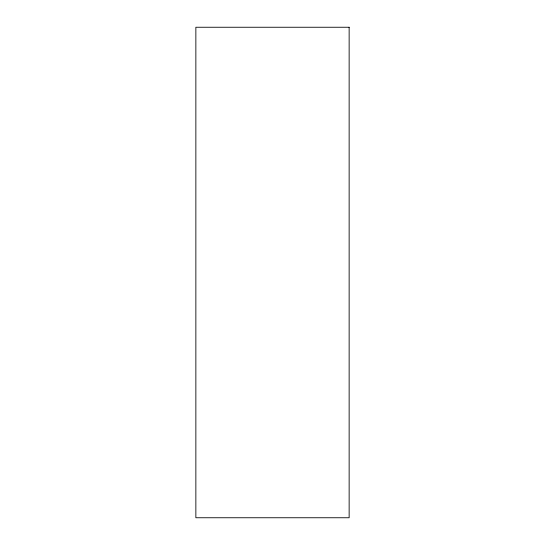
<?xml version="1.0" encoding="UTF-8"?>
<svg xmlns="http://www.w3.org/2000/svg" width="545" height="545" viewBox="0 0 545 545"><rect width="100%" height="100%" fill="white"/><g stroke="black" fill="none" stroke-linecap="round" stroke-linejoin="round"><path stroke-width="0.82" d="M349.141 27.25L195.859 27.25L195.859 517.75L349.141 517.75L349.141 27.25"/></g></svg>
